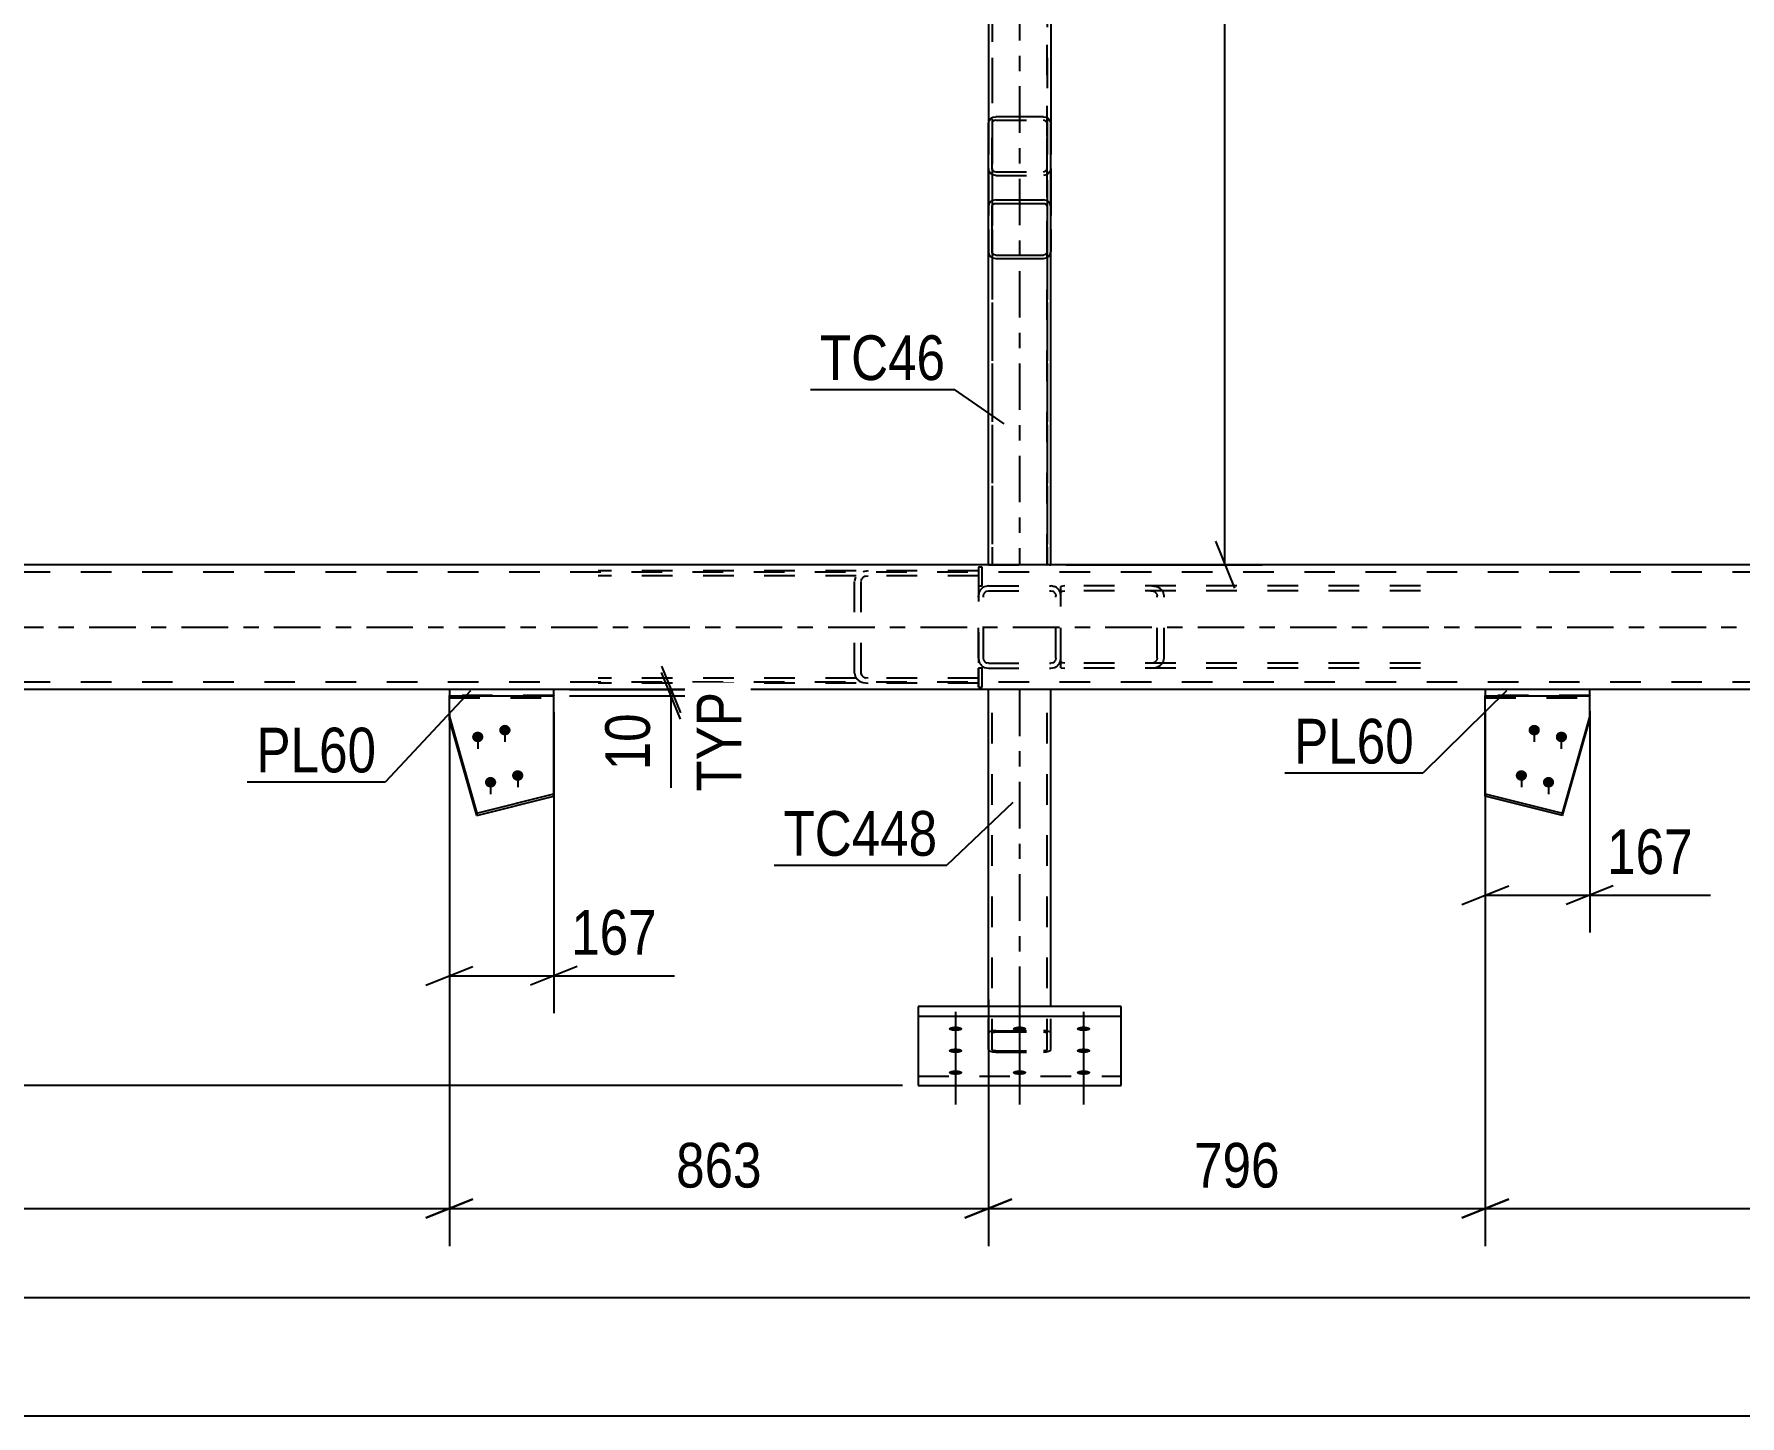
# Model space of a CAD drawing. Header units: millimetres. Extents: x -107 to 1082, y -577 to 264.
# Drawn here: x 81.6 to 190.9, y 86.5 to 175 of the extents above; entities that cross this region are included whole.
import ezdxf

# ---------------------------------------------------------------- set-up
doc = ezdxf.new("R2010")
doc.units = ezdxf.units.MM
doc.linetypes.add('DXK_LINE_DOT2', pattern=[3.9198, 1.9599, -1.9599])
doc.linetypes.add('DXK_LINE_DOT3', pattern=[5.9187, 2.979, -0.9799, 0.9799, -0.9799])
doc.styles.add('Arial Narrow', font='ARIALN.TTF', dxfattribs={"height": 0.2})

# ---------------------------------------------------------------- blocks, each defined once
blk = doc.blocks.new('Part-389677451-1934 - 1931')
at = {"color": 7, "linetype": 'DXK_LINE_DOT2'}
for p, q in [((147.67, 139.64), (147.42, 139.61)), ((147.42, 134.4), (147.42, 139.61)), ((147.42, 139.26), (147.51, 139.3)), ((147.51, 139.3), (147.67, 139.32)), ((170.46, 139.64), (147.67, 139.64)), ((170.46, 139.32), (147.67, 139.32)), ((153.5, 139.59), (153.16, 139.64)), ((153.16, 139.32), (153.33, 139.3)), ((153.57, 139.13), (153.6, 139)), ((153.6, 135), (153.6, 139)), ((154.04, 139), (153.98, 139.25)), ((154.04, 135), (154.04, 139)), ((147.51, 134.71), (147.42, 134.75)), ((147.67, 134.68), (147.51, 134.71)), ((170.46, 134.68), (147.67, 134.68)), ((153.33, 134.71), (153.16, 134.68)), ((153.6, 135), (153.57, 134.88)), ((153.98, 134.76), (154.04, 135)), ((147.42, 134.4), (147.67, 134.36)), ((170.46, 134.36), (147.67, 134.36)), ((153.16, 134.36), (153.5, 134.41))]:
    blk.add_line(p, q, dxfattribs=at)
for centre, radius, start, end in [((153.23, 138.91), 0.401, 32.4104, 75.4453), ((153.3, 138.82), 0.802, 32.4104, 75.4453), ((153.23, 135.1), 0.401, 284.5547, 327.5896), ((153.3, 135.19), 0.802, 284.5547, 327.5896)]:
    blk.add_arc(centre, radius, start, end, dxfattribs=at)
blk = doc.blocks.new('Part-389677451-2209 - 1931')
at = {"color": 7, "linetype": 'DXK_LINE_DOT2'}
for p, q in [((181.31, 132.62), (174.62, 132.62)), ((174.62, 132.62), (174.62, 132.6)), ((174.62, 132.6), (174.62, 132.62)), ((174.62, 132.46), (181.31, 132.46)), ((181.31, 132.62), (181.31, 132.6)), ((181.31, 132.6), (181.31, 132.62))]:
    blk.add_line(p, q, dxfattribs=at)
at = {"color": 2, "linetype": 'Continuous'}
for p, q in [((174.62, 126.16), (174.62, 132.6)), ((181.31, 131.09), (181.31, 132.6)), ((179.56, 125.08), (181.31, 131.26)), ((179.56, 124.92), (181.31, 131.09)), ((174.62, 126.32), (179.56, 125.08)), ((179.56, 124.92), (174.62, 126.16)), ((179.56, 125.08), (179.56, 124.92))]:
    blk.add_line(p, q, dxfattribs=at)
blk = doc.blocks.new('Part-389677451-1942 - 1931')
at = {"color": 7, "linetype": 'DXK_LINE_DOT2'}
for p, q in [((142.14, 140.6), (117.77, 140.6)), ((142.14, 140.28), (117.77, 140.28)), ((134.26, 140.21), (134.19, 139.96)), ((134.19, 134.04), (134.19, 139.96)), ((134.63, 139.96), (134.66, 140.09)), ((134.63, 134.04), (134.63, 139.96)), ((135.07, 140.6), (134.73, 140.55)), ((134.9, 140.26), (135.07, 140.28)), ((142.14, 140.6), (142.14, 133.4)), ((142.14, 133.72), (117.77, 133.72)), ((142.14, 133.4), (117.77, 133.4)), ((134.19, 134.04), (134.26, 133.8)), ((134.66, 133.92), (134.63, 134.04)), ((134.73, 133.45), (135.07, 133.4)), ((135.07, 133.72), (134.9, 133.75)), ((142.14, 133.45), (142.14, 133.4))]:
    blk.add_line(p, q, dxfattribs=at)
for centre, radius, start, end in [((135, 139.87), 0.401, 104.5547, 147.5896), ((134.94, 134.23), 0.802, 212.4104, 255.4453), ((135, 134.14), 0.401, 212.4104, 255.4453)]:
    blk.add_arc(centre, radius, start, end, dxfattribs=at)
blk = doc.blocks.new('Part-389677451-1946 - 1931')
at = {"color": 7, "linetype": 'DXK_LINE_DOT2'}
for p, q in [((142.19, 139.25), (142.14, 139)), ((142.14, 135), (142.14, 139)), ((142.46, 139), (142.48, 139.13)), ((142.46, 135), (142.46, 139)), ((142.78, 139.64), (142.53, 139.59)), ((142.65, 139.3), (142.78, 139.32)), ((142.78, 139.64), (146.78, 139.64)), ((142.78, 139.32), (146.78, 139.32)), ((147.02, 139.59), (146.78, 139.64)), ((146.78, 139.32), (146.9, 139.3)), ((147.07, 139.13), (147.1, 139)), ((147.1, 135), (147.1, 139)), ((147.42, 139), (147.37, 139.25)), ((147.42, 135), (147.42, 139)), ((142.14, 135), (142.19, 134.76)), ((142.48, 134.88), (142.46, 135)), ((142.78, 134.68), (142.65, 134.71)), ((142.78, 134.68), (146.78, 134.68)), ((146.9, 134.71), (146.78, 134.68)), ((147.1, 135), (147.07, 134.88)), ((147.37, 134.76), (147.42, 135)), ((142.53, 134.41), (142.78, 134.36)), ((142.78, 134.36), (146.78, 134.36)), ((146.78, 134.36), (147.02, 134.41))]:
    blk.add_line(p, q, dxfattribs=at)
for centre, radius, start, end in [((142.78, 139), 0.64, 112.5, 157.5), ((142.78, 139), 0.32, 112.5, 157.5), ((146.78, 139), 0.32, 22.5, 67.5), ((146.78, 139), 0.64, 22.5, 67.5), ((142.78, 135), 0.64, 202.5, 247.5), ((142.78, 135), 0.32, 202.5, 247.5), ((146.78, 135), 0.32, 292.5, 337.5), ((146.78, 135), 0.64, 292.5, 337.5)]:
    blk.add_arc(centre, radius, start, end, dxfattribs=at)
blk = doc.blocks.new('Part-389677451-1968 - 1931')
at = {"color": 2, "linetype": 'Continuous'}
for p, q in [((142.78, 112.68), (142.78, 133)), ((146.3, 133), (142.78, 133)), ((146.78, 133), (146.3, 133)), ((146.78, 112.68), (146.78, 133))]:
    blk.add_line(p, q, dxfattribs=at)
at = {"color": 7, "linetype": 'DXK_LINE_DOT2'}
for p, q in [((143.02, 109.94), (143.02, 133)), ((146.52, 133), (146.39, 133)), ((146.54, 133), (146.52, 133)), ((146.54, 109.94), (146.54, 133)), ((142.78, 109.94), (142.78, 112.68)), ((146.78, 109.94), (146.78, 112.68)), ((142.81, 111.04), (142.78, 110.98)), ((142.92, 111.09), (142.81, 111.04)), ((143.07, 111.13), (142.92, 111.09)), ((143.02, 110.98), (143.03, 111.01)), ((143.03, 111.01), (143.09, 111.04)), ((143.26, 111.14), (143.07, 111.13)), ((143.09, 111.04), (143.16, 111.05)), ((143.16, 111.05), (143.26, 111.06)), ((143.26, 111.14), (146.3, 111.14)), ((143.26, 111.06), (146.3, 111.06)), ((146.48, 111.13), (146.3, 111.14)), ((146.3, 111.06), (146.39, 111.05)), ((146.39, 111.05), (146.47, 111.04)), ((146.47, 111.04), (146.52, 111.01)), ((146.64, 111.09), (146.48, 111.13)), ((146.52, 111.01), (146.54, 110.98)), ((146.74, 111.04), (146.64, 111.09)), ((146.78, 110.98), (146.74, 111.04)), ((142.78, 109.94), (142.81, 109.87)), ((142.81, 109.87), (142.92, 109.82)), ((142.92, 109.82), (143.07, 109.79)), ((143.03, 109.91), (143.02, 109.94)), ((143.09, 109.88), (143.03, 109.91)), ((143.07, 109.79), (143.26, 109.77)), ((143.16, 109.86), (143.09, 109.88)), ((143.26, 109.86), (143.16, 109.86)), ((143.26, 109.86), (146.3, 109.86)), ((143.26, 109.77), (146.3, 109.77)), ((146.39, 109.86), (146.3, 109.86)), ((146.3, 109.77), (146.48, 109.79)), ((146.47, 109.88), (146.39, 109.86)), ((146.52, 109.91), (146.47, 109.88)), ((146.48, 109.79), (146.64, 109.82)), ((146.54, 109.94), (146.52, 109.91)), ((146.64, 109.82), (146.74, 109.87)), ((146.74, 109.87), (146.78, 109.94))]:
    blk.add_line(p, q, dxfattribs=at)
at = {"color": 7, "linetype": 'DXK_LINE_DOT3'}
blk.add_line((144.78, 133), (144.78, 110.46), dxfattribs=at)
blk = doc.blocks.new('Part-389677451-2044 - 1931')
at = {"color": 2, "linetype": 'Continuous'}
for p, q in [((151.28, 112.68), (138.28, 112.68)), ((138.28, 112.68), (138.28, 107.63)), ((151.28, 107.63), (151.28, 112.68)), ((138.28, 112.08), (151.28, 112.08)), ((138.28, 107.63), (151.28, 107.63))]:
    blk.add_line(p, q, dxfattribs=at)
at = {"color": 7, "linetype": 'DXK_LINE_DOT2'}
blk.add_line((138.28, 108.23), (151.28, 108.23), dxfattribs=at)
blk = doc.blocks.new('Part-389677451-33493 - 1931')
at = {"color": 2, "linetype": 'Continuous'}
for p, q in [((142.78, 169.25), (142.81, 169.42)), ((142.81, 169.42), (142.92, 169.57)), ((142.92, 169.57), (143.07, 169.67)), ((143.07, 169.67), (143.26, 169.7)), ((146.3, 169.7), (143.26, 169.7)), ((146.3, 169.7), (146.48, 169.67)), ((146.48, 169.67), (146.64, 169.57)), ((146.64, 169.57), (146.74, 169.42)), ((146.74, 169.42), (146.78, 169.25)), ((142.78, 163.93), (142.78, 169.25)), ((146.78, 163.93), (146.78, 169.25)), ((142.81, 164.1), (142.78, 163.93)), ((142.92, 164.25), (142.81, 164.1)), ((143.07, 164.34), (142.92, 164.25)), ((143.02, 163.93), (143.03, 164.01)), ((143.03, 164.01), (143.09, 164.09)), ((143.26, 164.38), (143.07, 164.34)), ((143.09, 164.09), (143.16, 164.14)), ((143.16, 164.14), (143.26, 164.15)), ((143.26, 164.38), (146.3, 164.38)), ((143.26, 164.15), (146.3, 164.15)), ((146.48, 164.34), (146.3, 164.38)), ((146.3, 164.15), (146.39, 164.14)), ((146.39, 164.14), (146.47, 164.09)), ((146.47, 164.09), (146.52, 164.01)), ((146.64, 164.25), (146.48, 164.34)), ((146.52, 164.01), (146.54, 163.93)), ((146.74, 164.1), (146.64, 164.25)), ((146.78, 163.93), (146.74, 164.1)), ((142.78, 161.07), (142.78, 163.93)), ((143.02, 161.07), (143.02, 163.93)), ((146.54, 163.93), (146.54, 161.07)), ((146.78, 161.07), (146.78, 163.93)), ((142.78, 161.07), (142.81, 160.9)), ((142.81, 160.9), (142.92, 160.75)), ((142.92, 160.75), (143.07, 160.65)), ((143.03, 160.98), (143.02, 161.07)), ((143.09, 160.91), (143.03, 160.98)), ((143.16, 160.86), (143.09, 160.91)), ((143.26, 160.84), (143.16, 160.86)), ((143.26, 160.84), (146.3, 160.84)), ((146.39, 160.86), (146.3, 160.84)), ((146.47, 160.91), (146.39, 160.86)), ((146.52, 160.98), (146.47, 160.91)), ((146.48, 160.65), (146.64, 160.75)), ((146.54, 161.07), (146.52, 160.98)), ((146.64, 160.75), (146.74, 160.9)), ((146.74, 160.9), (146.78, 161.07)), ((143.07, 160.65), (143.26, 160.62)), ((143.26, 160.62), (146.3, 160.62)), ((146.3, 160.62), (146.48, 160.65))]:
    blk.add_line(p, q, dxfattribs=at)
at = {"color": 7, "linetype": 'DXK_LINE_DOT2'}
for p, q in [((143.16, 169.46), (143.09, 169.41)), ((143.26, 169.48), (143.16, 169.46)), ((143.26, 169.7), (143.26, 169.7)), ((143.26, 169.48), (146.3, 169.48)), ((146.3, 169.7), (146.3, 169.7)), ((146.39, 169.46), (146.3, 169.48)), ((146.47, 169.41), (146.39, 169.46)), ((142.78, 169.25), (142.78, 166.39)), ((143.03, 169.34), (143.02, 169.25)), ((143.02, 169.25), (143.02, 163.93)), ((143.02, 166.39), (143.02, 169.25)), ((143.09, 169.41), (143.03, 169.34)), ((146.52, 169.34), (146.47, 169.41)), ((146.54, 169.25), (146.52, 169.34)), ((146.54, 169.25), (146.54, 163.93)), ((146.54, 166.39), (146.54, 169.25)), ((146.78, 169.25), (146.78, 166.39)), ((142.78, 166.39), (142.78, 161.07)), ((142.81, 166.22), (142.78, 166.39)), ((142.92, 166.08), (142.81, 166.22)), ((143.02, 166.39), (143.02, 161.07)), ((143.03, 166.31), (143.02, 166.39)), ((143.07, 166.25), (143.03, 166.31)), ((143.09, 166.24), (143.07, 166.25)), ((143.09, 166.24), (143.16, 166.19)), ((143.16, 166.19), (143.26, 166.17)), ((143.26, 166.17), (146.3, 166.17)), ((146.3, 166.17), (146.39, 166.19)), ((146.39, 166.19), (146.47, 166.24)), ((146.47, 166.24), (146.52, 166.31)), ((146.52, 166.31), (146.54, 166.39)), ((146.54, 161.07), (146.54, 166.39)), ((146.74, 166.22), (146.64, 166.08)), ((146.78, 166.39), (146.74, 166.22)), ((146.78, 166.39), (146.78, 161.07)), ((143.07, 165.98), (142.92, 166.08)), ((143.26, 165.94), (143.07, 165.98)), ((143.26, 165.94), (146.3, 165.94)), ((146.48, 165.98), (146.3, 165.94)), ((146.64, 166.08), (146.48, 165.98))]:
    blk.add_line(p, q, dxfattribs=at)
blk = doc.blocks.new('Part-389677451-2042 - 1931')
at = {"color": 2, "linetype": 'Continuous'}
for p, q in [((142.81, 220.71), (142.92, 220.86)), ((142.92, 220.86), (143.07, 220.97)), ((143.07, 220.97), (143.26, 221)), ((143.26, 221), (146.3, 221)), ((146.3, 221), (146.48, 220.97)), ((146.48, 220.97), (146.64, 220.86)), ((146.64, 220.86), (146.74, 220.71)), ((142.78, 220.52), (142.81, 220.71)), ((142.78, 220.52), (142.78, 219.81)), ((146.74, 220.71), (146.78, 220.52)), ((146.78, 220.52), (146.78, 219.81)), ((142.78, 207.39), (142.78, 192.74)), ((146.78, 207.39), (146.78, 192.74)), ((142.78, 180.33), (142.78, 169.25)), ((146.78, 180.33), (146.78, 169.25)), ((142.78, 141), (142.78, 161.07)), ((146.78, 141), (146.78, 161.07)), ((146.74, 141), (142.78, 141)), ((146.78, 141), (146.74, 141))]:
    blk.add_line(p, q, dxfattribs=at)
at = {"color": 7, "linetype": 'DXK_LINE_DOT2'}
for p, q in [((142.78, 219.81), (142.78, 207.39)), ((143.03, 220.62), (143.02, 220.52)), ((143.02, 220.52), (143.02, 141)), ((143.09, 220.69), (143.03, 220.62)), ((143.16, 220.75), (143.09, 220.69)), ((143.26, 220.76), (143.16, 220.75)), ((143.26, 220.76), (146.3, 220.76)), ((146.39, 220.75), (146.3, 220.76)), ((146.47, 220.69), (146.39, 220.75)), ((146.52, 220.62), (146.47, 220.69)), ((146.54, 220.52), (146.52, 220.62)), ((146.54, 220.52), (146.54, 141)), ((146.78, 219.81), (146.78, 207.39)), ((142.81, 217.3), (142.78, 217.48)), ((142.92, 217.14), (142.81, 217.3)), ((143.07, 217.04), (142.92, 217.14)), ((143.02, 217.48), (143.03, 217.39)), ((143.03, 217.39), (143.09, 217.31)), ((143.26, 217), (143.07, 217.04)), ((143.09, 217.31), (143.16, 217.26)), ((143.16, 217.26), (143.26, 217.24)), ((143.26, 217.24), (146.3, 217.24)), ((143.26, 217), (146.3, 217)), ((146.3, 217.24), (146.39, 217.26)), ((146.48, 217.04), (146.3, 217)), ((146.39, 217.26), (146.47, 217.31)), ((146.47, 217.31), (146.52, 217.39)), ((146.64, 217.14), (146.48, 217.04)), ((146.52, 217.39), (146.54, 217.48)), ((146.74, 217.3), (146.64, 217.14)), ((146.78, 217.48), (146.74, 217.3)), ((142.78, 192.74), (142.78, 180.33)), ((146.78, 192.74), (146.78, 180.33)), ((143.02, 192.14), (143.02, 141)), ((146.54, 141), (146.54, 184.51)), ((142.78, 169.25), (142.78, 161.07)), ((146.78, 169.25), (146.78, 161.07)), ((146.52, 141), (146.54, 141))]:
    blk.add_line(p, q, dxfattribs=at)
at = {"color": 7, "linetype": 'DXK_LINE_DOT3'}
blk.add_line((144.78, 219), (144.78, 141), dxfattribs=at)
blk = doc.blocks.new('Part-389677451-2047 - 1931')
at = {"color": 2, "linetype": 'Continuous'}
for p, q in [((174.62, 133), (174.62, 132.6)), ((181.31, 133), (174.62, 133)), ((174.62, 132.6), (181.31, 132.6)), ((181.31, 132.6), (181.31, 133))]:
    blk.add_line(p, q, dxfattribs=at)
blk = doc.blocks.new('Part-389677451-2092 - 1931')
at = {"color": 7, "linetype": 'DXK_LINE_DOT2'}
for p, q in [((142.38, 134.36), (142.14, 134.36)), ((142.14, 133.16), (142.14, 134.36)), ((142.14, 134.36), (142.14, 133.16)), ((142.38, 133.16), (142.38, 134.36)), ((142.38, 133.16), (142.38, 134.36)), ((142.14, 133.16), (142.38, 133.16))]:
    blk.add_line(p, q, dxfattribs=at)
blk = doc.blocks.new('Part-389677451-2093 - 1931')
at = {"color": 7, "linetype": 'DXK_LINE_DOT2'}
for p, q in [((142.38, 140.84), (142.14, 140.84)), ((142.14, 140.84), (142.14, 139.64)), ((142.14, 140.84), (142.14, 139.64)), ((142.38, 139.64), (142.38, 140.84)), ((142.38, 139.64), (142.38, 140.84)), ((142.14, 139.64), (142.38, 139.64))]:
    blk.add_line(p, q, dxfattribs=at)
blk = doc.blocks.new('Part-389677451-2111 - 1931')
at = {"color": 2, "linetype": 'Continuous'}
for p, q in [((142.78, 141), (14.14, 141)), ((382.78, 141), (146.78, 141)), ((108.24, 133), (14.14, 133)), ((142.78, 133), (114.93, 133)), ((174.62, 133), (146.78, 133)), ((348.24, 133), (181.31, 133))]:
    blk.add_line(p, q, dxfattribs=at)
at = {"color": 7, "linetype": 'DXK_LINE_DOT2'}
for p, q in [((146.78, 141), (142.78, 141)), ((639.28, 140.52), (14.14, 140.52)), ((639.28, 133.48), (14.14, 133.48)), ((114.93, 133), (108.24, 133)), ((146.78, 133), (142.78, 133)), ((181.31, 133), (174.62, 133))]:
    blk.add_line(p, q, dxfattribs=at)
at = {"color": 7, "linetype": 'DXK_LINE_DOT3'}
blk.add_line((14.14, 137), (639.28, 137), dxfattribs=at)
blk = doc.blocks.new('Part-389677451-2192 - 1931')
at = {"color": 7, "linetype": 'DXK_LINE_DOT2'}
for p, q in [((114.93, 132.62), (108.24, 132.62)), ((108.24, 132.62), (108.24, 132.6)), ((108.24, 132.6), (108.24, 132.62)), ((108.24, 132.46), (114.93, 132.46)), ((114.93, 132.62), (114.93, 132.6)), ((114.93, 132.6), (114.93, 132.62))]:
    blk.add_line(p, q, dxfattribs=at)
at = {"color": 2, "linetype": 'Continuous'}
for p, q in [((108.24, 131.09), (108.24, 132.6)), ((114.93, 126.16), (114.93, 132.6)), ((108.24, 131.26), (109.99, 125.08)), ((109.99, 124.92), (108.24, 131.09)), ((109.99, 125.08), (114.93, 126.32)), ((109.99, 124.92), (114.93, 126.16)), ((109.99, 125.08), (109.99, 124.92))]:
    blk.add_line(p, q, dxfattribs=at)
blk = doc.blocks.new('Bolt-389677451-2226 - 1931')
at = {"linetype": 'Continuous'}
for points in [[(140.68, 111.41), (140.77, 111.41), (140.85, 111.4), (140.93, 111.38), (141, 111.36), (141.06, 111.33), (141.09, 111.3), (141.11, 111.27), (141.11, 111.24), (141.09, 111.21), (141.06, 111.18), (141, 111.16), (140.93, 111.14), (140.85, 111.12), (140.77, 111.11), (140.68, 111.11), (140.58, 111.11), (140.5, 111.12), (140.42, 111.14), (140.35, 111.16), (140.29, 111.18), (140.26, 111.21), (140.24, 111.24), (140.24, 111.27), (140.26, 111.3), (140.29, 111.33), (140.35, 111.36), (140.42, 111.38), (140.5, 111.4), (140.58, 111.41)], [(144.78, 111.41), (144.87, 111.41), (144.95, 111.4), (145.03, 111.38), (145.1, 111.36), (145.16, 111.33), (145.19, 111.3), (145.21, 111.27), (145.21, 111.24), (145.19, 111.21), (145.16, 111.18), (145.1, 111.16), (145.03, 111.14), (144.95, 111.12), (144.87, 111.11), (144.78, 111.11), (144.68, 111.11), (144.6, 111.12), (144.52, 111.14), (144.45, 111.16), (144.39, 111.18), (144.36, 111.21), (144.34, 111.24), (144.34, 111.27), (144.36, 111.3), (144.39, 111.33), (144.45, 111.36), (144.52, 111.38), (144.6, 111.4), (144.68, 111.41)], [(148.88, 111.41), (148.97, 111.41), (149.05, 111.4), (149.13, 111.38), (149.2, 111.36), (149.26, 111.33), (149.29, 111.3), (149.31, 111.27), (149.31, 111.24), (149.29, 111.21), (149.26, 111.18), (149.2, 111.16), (149.13, 111.14), (149.05, 111.12), (148.97, 111.11), (148.88, 111.11), (148.78, 111.11), (148.7, 111.12), (148.62, 111.14), (148.55, 111.16), (148.49, 111.18), (148.46, 111.21), (148.44, 111.24), (148.44, 111.27), (148.46, 111.3), (148.49, 111.33), (148.55, 111.36), (148.62, 111.38), (148.7, 111.4), (148.78, 111.41)], [(140.68, 110.01), (140.77, 110), (140.85, 109.99), (140.93, 109.98), (141, 109.96), (141.06, 109.93), (141.09, 109.9), (141.11, 109.87), (141.11, 109.84), (141.09, 109.81), (141.06, 109.78), (141, 109.76), (140.93, 109.73), (140.85, 109.72), (140.77, 109.71), (140.68, 109.71), (140.58, 109.71), (140.5, 109.72), (140.42, 109.73), (140.35, 109.76), (140.29, 109.78), (140.26, 109.81), (140.24, 109.84), (140.24, 109.87), (140.26, 109.9), (140.29, 109.93), (140.35, 109.96), (140.42, 109.98), (140.5, 109.99), (140.58, 110)], [(148.88, 110.01), (148.97, 110), (149.05, 109.99), (149.13, 109.98), (149.2, 109.96), (149.26, 109.93), (149.29, 109.9), (149.31, 109.87), (149.31, 109.84), (149.29, 109.81), (149.26, 109.78), (149.2, 109.76), (149.13, 109.73), (149.05, 109.72), (148.97, 109.71), (148.88, 109.71), (148.78, 109.71), (148.7, 109.72), (148.62, 109.73), (148.55, 109.76), (148.49, 109.78), (148.46, 109.81), (148.44, 109.84), (148.44, 109.87), (148.46, 109.9), (148.49, 109.93), (148.55, 109.96), (148.62, 109.98), (148.7, 109.99), (148.78, 110)], [(140.68, 108.6), (140.77, 108.6), (140.85, 108.59), (140.93, 108.58), (141, 108.55), (141.06, 108.53), (141.09, 108.5), (141.11, 108.47), (141.11, 108.44), (141.09, 108.41), (141.06, 108.38), (141, 108.35), (140.93, 108.33), (140.85, 108.32), (140.77, 108.31), (140.68, 108.3), (140.58, 108.31), (140.5, 108.32), (140.42, 108.33), (140.35, 108.35), (140.29, 108.38), (140.26, 108.41), (140.24, 108.44), (140.24, 108.47), (140.26, 108.5), (140.29, 108.53), (140.35, 108.55), (140.42, 108.58), (140.5, 108.59), (140.58, 108.6)], [(144.78, 108.6), (144.87, 108.6), (144.95, 108.59), (145.03, 108.58), (145.1, 108.55), (145.16, 108.53), (145.19, 108.5), (145.21, 108.47), (145.21, 108.44), (145.19, 108.41), (145.16, 108.38), (145.1, 108.35), (145.03, 108.33), (144.95, 108.32), (144.87, 108.31), (144.78, 108.3), (144.68, 108.31), (144.6, 108.32), (144.52, 108.33), (144.45, 108.35), (144.39, 108.38), (144.36, 108.41), (144.34, 108.44), (144.34, 108.47), (144.36, 108.5), (144.39, 108.53), (144.45, 108.55), (144.52, 108.58), (144.6, 108.59), (144.68, 108.6)], [(148.88, 108.6), (148.97, 108.6), (149.05, 108.59), (149.13, 108.58), (149.2, 108.55), (149.26, 108.53), (149.29, 108.5), (149.31, 108.47), (149.31, 108.44), (149.29, 108.41), (149.26, 108.38), (149.2, 108.35), (149.13, 108.33), (149.05, 108.32), (148.97, 108.31), (148.88, 108.3), (148.78, 108.31), (148.7, 108.32), (148.62, 108.33), (148.55, 108.35), (148.49, 108.38), (148.46, 108.41), (148.44, 108.44), (148.44, 108.47), (148.46, 108.5), (148.49, 108.53), (148.55, 108.55), (148.62, 108.58), (148.7, 108.59), (148.78, 108.6)]]:
    blk.add_hatch(color=1, dxfattribs=at).paths.add_polyline_path(points)
at = {"color": 1, "linetype": 'Continuous'}
for p, q in [((140.68, 112.35), (140.68, 109.23)), ((144.78, 112.35), (144.78, 109.23)), ((148.88, 112.35), (148.88, 109.23)), ((140.68, 110.95), (140.68, 107.83)), ((148.88, 110.95), (148.88, 107.83)), ((140.68, 109.54), (140.68, 106.42)), ((144.78, 109.54), (144.78, 106.42)), ((148.88, 109.54), (148.88, 106.42))]:
    blk.add_line(p, q, dxfattribs=at)
blk = doc.blocks.new('Bolt-389677451-2228 - 1931')
at = {"linetype": 'Continuous'}
for points in [[(110.06, 129.62), (109.98, 129.63), (109.91, 129.65), (109.85, 129.69), (109.79, 129.74), (109.75, 129.79), (109.72, 129.86), (109.7, 129.93), (109.7, 130), (109.72, 130.07), (109.75, 130.13), (109.79, 130.19), (109.85, 130.24), (109.91, 130.27), (109.98, 130.29), (110.06, 130.3), (110.13, 130.29), (110.2, 130.27), (110.27, 130.24), (110.33, 130.19), (110.37, 130.13), (110.4, 130.07), (110.42, 130), (110.42, 129.93), (110.4, 129.86), (110.37, 129.79), (110.33, 129.74), (110.27, 129.69), (110.2, 129.65), (110.13, 129.63)], [(111.8, 130.06), (111.72, 130.07), (111.65, 130.09), (111.59, 130.12), (111.53, 130.17), (111.49, 130.23), (111.45, 130.29), (111.44, 130.36), (111.44, 130.43), (111.45, 130.5), (111.49, 130.57), (111.53, 130.62), (111.59, 130.67), (111.65, 130.71), (111.72, 130.73), (111.8, 130.74), (111.87, 130.73), (111.94, 130.71), (112.01, 130.67), (112.06, 130.62), (112.11, 130.57), (112.14, 130.5), (112.16, 130.43), (112.16, 130.36), (112.14, 130.29), (112.11, 130.23), (112.06, 130.17), (112.01, 130.12), (111.94, 130.09), (111.87, 130.07)], [(110.88, 126.72), (110.81, 126.73), (110.73, 126.75), (110.67, 126.78), (110.61, 126.83), (110.57, 126.89), (110.54, 126.95), (110.52, 127.02), (110.52, 127.09), (110.54, 127.16), (110.57, 127.23), (110.61, 127.28), (110.67, 127.33), (110.73, 127.37), (110.81, 127.39), (110.88, 127.39), (110.96, 127.39), (111.03, 127.37), (111.09, 127.33), (111.15, 127.28), (111.19, 127.23), (111.22, 127.16), (111.24, 127.09), (111.24, 127.02), (111.22, 126.95), (111.19, 126.89), (111.15, 126.83), (111.09, 126.78), (111.03, 126.75), (110.96, 126.73)], [(112.62, 127.15), (112.54, 127.16), (112.47, 127.18), (112.41, 127.22), (112.35, 127.26), (112.31, 127.32), (112.28, 127.39), (112.26, 127.46), (112.26, 127.53), (112.28, 127.6), (112.31, 127.66), (112.35, 127.72), (112.41, 127.76), (112.47, 127.8), (112.54, 127.82), (112.62, 127.83), (112.69, 127.82), (112.77, 127.8), (112.83, 127.76), (112.89, 127.72), (112.93, 127.66), (112.96, 127.6), (112.98, 127.53), (112.98, 127.46), (112.96, 127.39), (112.93, 127.32), (112.89, 127.26), (112.83, 127.22), (112.77, 127.18), (112.69, 127.16)]]:
    blk.add_hatch(color=1, dxfattribs=at).paths.add_polyline_path(points)
at = {"color": 1, "linetype": 'Continuous'}
for p, q in [((110.06, 130.24), (110.06, 129.21)), ((111.8, 130.67), (111.8, 129.64)), ((110.88, 127.33), (110.88, 126.3)), ((112.62, 127.76), (112.62, 126.74))]:
    blk.add_line(p, q, dxfattribs=at)
blk = doc.blocks.new('Bolt-389677451-2229 - 1931')
at = {"linetype": 'Continuous'}
for points in [[(177.75, 130.06), (177.68, 130.07), (177.61, 130.09), (177.54, 130.12), (177.49, 130.17), (177.44, 130.23), (177.41, 130.29), (177.4, 130.36), (177.4, 130.43), (177.41, 130.5), (177.44, 130.57), (177.49, 130.62), (177.54, 130.67), (177.61, 130.71), (177.68, 130.73), (177.75, 130.74), (177.83, 130.73), (177.9, 130.71), (177.97, 130.67), (178.02, 130.62), (178.07, 130.57), (178.1, 130.5), (178.11, 130.43), (178.11, 130.36), (178.1, 130.29), (178.07, 130.23), (178.02, 130.17), (177.97, 130.12), (177.9, 130.09), (177.83, 130.07)], [(179.49, 129.62), (179.42, 129.63), (179.35, 129.65), (179.28, 129.69), (179.23, 129.74), (179.18, 129.79), (179.15, 129.86), (179.14, 129.93), (179.14, 130), (179.15, 130.07), (179.18, 130.13), (179.23, 130.19), (179.28, 130.24), (179.35, 130.27), (179.42, 130.29), (179.49, 130.3), (179.57, 130.29), (179.64, 130.27), (179.71, 130.24), (179.76, 130.19), (179.81, 130.13), (179.84, 130.07), (179.85, 130), (179.85, 129.93), (179.84, 129.86), (179.81, 129.79), (179.76, 129.74), (179.71, 129.69), (179.64, 129.65), (179.57, 129.63)], [(176.93, 127.15), (176.86, 127.16), (176.78, 127.18), (176.72, 127.22), (176.66, 127.26), (176.62, 127.32), (176.59, 127.39), (176.57, 127.46), (176.57, 127.53), (176.59, 127.6), (176.62, 127.66), (176.66, 127.72), (176.72, 127.76), (176.78, 127.8), (176.86, 127.82), (176.93, 127.83), (177.01, 127.82), (177.08, 127.8), (177.14, 127.76), (177.2, 127.72), (177.24, 127.66), (177.27, 127.6), (177.29, 127.53), (177.29, 127.46), (177.27, 127.39), (177.24, 127.32), (177.2, 127.26), (177.14, 127.22), (177.08, 127.18), (177.01, 127.16)], [(178.67, 126.72), (178.6, 126.73), (178.52, 126.75), (178.46, 126.78), (178.4, 126.83), (178.36, 126.89), (178.33, 126.95), (178.31, 127.02), (178.31, 127.09), (178.33, 127.16), (178.36, 127.23), (178.4, 127.28), (178.46, 127.33), (178.52, 127.37), (178.6, 127.39), (178.67, 127.39), (178.75, 127.39), (178.82, 127.37), (178.88, 127.33), (178.94, 127.28), (178.98, 127.23), (179.01, 127.16), (179.03, 127.09), (179.03, 127.02), (179.01, 126.95), (178.98, 126.89), (178.94, 126.83), (178.88, 126.78), (178.82, 126.75), (178.75, 126.73)]]:
    blk.add_hatch(color=1, dxfattribs=at).paths.add_polyline_path(points)
at = {"color": 1, "linetype": 'Continuous'}
for p, q in [((177.75, 130.67), (177.75, 129.64)), ((179.49, 130.24), (179.49, 129.21)), ((176.93, 127.76), (176.93, 126.74)), ((178.67, 127.33), (178.67, 126.3))]:
    blk.add_line(p, q, dxfattribs=at)
blk = doc.blocks.new('Part-389677451-2263 - 1931')
at = {"color": 7, "linetype": 'DXK_LINE_DOT2'}
for p, q in [((142.78, 141), (142.78, 159.95)), ((143.02, 159.95), (143.02, 141)), ((146.54, 159.95), (146.54, 141)), ((146.78, 141), (146.78, 159.95)), ((142.78, 141), (146.78, 141))]:
    blk.add_line(p, q, dxfattribs=at)
blk = doc.blocks.new('Part-389677451-2267 - 1931')
at = {"color": 2, "linetype": 'Continuous'}
for p, q in [((108.24, 133), (108.24, 132.6)), ((114.93, 133), (108.24, 133)), ((108.24, 132.6), (114.93, 132.6)), ((114.93, 132.6), (114.93, 133))]:
    blk.add_line(p, q, dxfattribs=at)
blk = doc.blocks.new('StraightDimension-389677451-15199 - 1931')
at = {"color": 7, "linetype": 'Continuous'}
for p, q in [((108.24, 131.6), (108.24, 112.26)), ((114.93, 131.54), (114.93, 112.26)), ((106.74, 114.06), (109.74, 115.26)), ((116.43, 115.26), (113.43, 114.06)), ((108.24, 114.66), (114.93, 114.66)), ((114.93, 114.66), (122.66, 114.66)), ((114.93, 114.66), (122.66, 114.66))]:
    blk.add_line(p, q, dxfattribs=at)
at = {"color": 0}
blk.add_wipeout([(122.14, 115.41), (122.14, 119.61), (115.45, 119.61), (115.45, 115.41)], dxfattribs=at)
at = {"color": 3, "style": 'Arial Narrow'}
blk.add_text('167', height=2.863, dxfattribs=at).set_placement((116.05, 116.01))
blk = doc.blocks.new('StraightDimension-389677451-42685 - 1931')
at = {"color": 7, "linetype": 'Continuous'}
for p, q in [((108.24, 130.18), (108.24, 97.34)), ((142.78, 113.14), (142.78, 97.34)), ((109.74, 100.34), (106.74, 99.14)), ((108.24, 99.74), (142.78, 99.74)), ((141.28, 99.14), (144.28, 100.34))]:
    blk.add_line(p, q, dxfattribs=at)
at = {"color": 0}
blk.add_wipeout([(128.85, 100.49), (128.85, 104.69), (122.17, 104.69), (122.17, 100.49)], dxfattribs=at)
at = {"color": 3, "style": 'Arial Narrow'}
blk.add_text('863', height=2.863, dxfattribs=at).set_placement((122.77, 101.09))
blk = doc.blocks.new('StraightDimension-389677451-42686 - 1931')
at = {"color": 7, "linetype": 'Continuous'}
for p, q in [((108.24, 130.18), (108.24, 97.34)), ((1.24, 99.74), (108.24, 99.74)), ((106.74, 99.14), (109.74, 100.34))]:
    blk.add_line(p, q, dxfattribs=at)
blk = doc.blocks.new('StraightDimension-389677451-42380 - 1931')
at = {"color": 7, "linetype": 'Continuous'}
for p, q in [((121.84, 134.5), (123.04, 131.5)), ((123.04, 131.1), (121.84, 134.1)), ((115.93, 133), (124.84, 133)), ((115.93, 132.6), (124.84, 132.6)), ((122.44, 132.6), (122.44, 133)), ((122.44, 132.6), (122.44, 126.7)), ((122.44, 132.6), (122.44, 126.7))]:
    blk.add_line(p, q, dxfattribs=at)
at = {"color": 0, "linetype": 'Continuous'}
blk.add_wipeout([(127.54, 133.45), (123.34, 133.45), (123.34, 125.86), (127.54, 125.86)], dxfattribs=at)
at = {"color": 0}
blk.add_wipeout([(121.69, 132.08), (117.49, 132.08), (117.49, 127.22), (121.69, 127.22)], dxfattribs=at)
at = {"color": 3, "linetype": 'Continuous', "style": 'Arial Narrow'}
blk.add_text('TYP', height=2.863, rotation=90.0002, dxfattribs=at).set_placement((126.94, 126.46))
at = {"color": 3, "style": 'Arial Narrow'}
blk.add_text('10', height=2.863, rotation=90.0002, dxfattribs=at).set_placement((121.09, 127.82))
blk = doc.blocks.new('StraightDimension-389677451-14548 - 1931')
at = {"color": 7, "linetype": 'Continuous'}
blk.add_line((1.24, 94.04), (668.53, 94.04), dxfattribs=at)
blk = doc.blocks.new('StraightDimension-389677451-14973 - 1931')
at = {"color": 7, "linetype": 'Continuous'}
blk.add_line((0.24, 86.46), (669.53, 86.46), dxfattribs=at)
blk = doc.blocks.new('StraightDimension-389677451-15209 - 1931')
at = {"color": 7, "linetype": 'Continuous'}
for p, q in [((174.62, 131.6), (174.62, 117.43)), ((181.31, 131.62), (181.31, 117.43)), ((173.12, 119.23), (176.12, 120.43)), ((182.81, 120.43), (179.81, 119.23)), ((174.62, 119.83), (181.31, 119.83)), ((181.31, 119.83), (189.04, 119.83)), ((181.31, 119.83), (189.04, 119.83))]:
    blk.add_line(p, q, dxfattribs=at)
at = {"color": 0}
blk.add_wipeout([(188.52, 120.58), (188.52, 124.78), (181.83, 124.78), (181.83, 120.58)], dxfattribs=at)
at = {"color": 3, "style": 'Arial Narrow'}
blk.add_text('167', height=2.863, dxfattribs=at).set_placement((182.43, 121.18))
blk = doc.blocks.new('StraightDimension-389677451-15319 - 1931')
at = {"color": 7, "linetype": 'Continuous'}
for p, q in [((158.54, 219.5), (157.34, 222.5)), ((147.3, 221), (160.34, 221)), ((157.94, 141), (157.94, 221)), ((157.34, 142.5), (158.54, 139.5)), ((147.74, 141), (160.34, 141))]:
    blk.add_line(p, q, dxfattribs=at)
at = {"color": 0}
blk.add_wipeout([(157.19, 185.26), (152.99, 185.26), (152.99, 176.75), (157.19, 176.75)], dxfattribs=at)
at = {"color": 3, "style": 'Arial Narrow'}
blk.add_text('2000', height=2.863, rotation=90.0002, dxfattribs=at).set_placement((156.59, 177.35))
blk = doc.blocks.new('StraightDimension-389677451-29409 - 1931')
at = {"color": 7, "linetype": 'Continuous'}
blk.add_line((137.28, 107.63), (-24.73, 107.63), dxfattribs=at)
blk = doc.blocks.new('StraightDimension-389677451-42683 - 1931')
at = {"color": 7, "linetype": 'Continuous'}
for p, q in [((174.62, 131.54), (174.62, 97.34)), ((176.12, 100.34), (173.12, 99.14)), ((174.62, 99.74), (348.24, 99.74))]:
    blk.add_line(p, q, dxfattribs=at)
blk = doc.blocks.new('StraightDimension-389677451-42684 - 1931')
at = {"color": 7, "linetype": 'Continuous'}
for p, q in [((174.62, 131.54), (174.62, 97.34)), ((142.78, 113.14), (142.78, 97.34)), ((144.28, 100.34), (141.28, 99.14)), ((142.78, 99.74), (174.62, 99.74)), ((173.12, 99.14), (176.12, 100.34))]:
    blk.add_line(p, q, dxfattribs=at)
at = {"color": 0}
blk.add_wipeout([(162.04, 100.49), (162.04, 104.69), (155.36, 104.69), (155.36, 100.49)], dxfattribs=at)
at = {"color": 3, "style": 'Arial Narrow'}
blk.add_text('796', height=2.863, dxfattribs=at).set_placement((155.96, 101.09))
blk = doc.blocks.new('Mark-389677451-1964 - 1931')
at = {"color": 30, "linetype": 'Continuous'}
for p in [(144.35, 125.76), (129.05, 121.75)]:
    blk.add_line(p, (140.12, 121.75), dxfattribs=at)
at = {"color": 0}
blk.add_wipeout([(139.52, 122.35), (139.52, 125.35), (129.65, 125.35), (129.65, 122.35)], dxfattribs=at)
blk.add_wipeout([(139.52, 122.35), (139.52, 125.35), (129.65, 125.35), (129.65, 122.35)], dxfattribs=at)
at = {"color": 3, "style": 'Arial Narrow'}
blk.add_text('TC448', height=2.863, dxfattribs=at).set_placement((129.65, 122.35))
blk = doc.blocks.new('Mark-389677451-2038 - 1931')
at = {"color": 30, "linetype": 'Continuous'}
for p in [(131.38, 152.23), (143.8, 150.02)]:
    blk.add_line(p, (140.61, 152.23), dxfattribs=at)
at = {"color": 0}
blk.add_wipeout([(140.01, 152.83), (140.01, 155.83), (131.98, 155.83), (131.98, 152.83)], dxfattribs=at)
blk.add_wipeout([(140.01, 152.83), (140.01, 155.83), (131.98, 155.83), (131.98, 152.83)], dxfattribs=at)
at = {"color": 3, "style": 'Arial Narrow'}
blk.add_text('TC46', height=2.863, dxfattribs=at).set_placement((131.98, 152.83))
blk = doc.blocks.new('Mark-389677451-15358 - 1931')
at = {"color": 30, "linetype": 'Continuous'}
for p in [(175.97, 132.91), (161.77, 127.66)]:
    blk.add_line(p, (170.64, 127.66), dxfattribs=at)
at = {"color": 0}
blk.add_wipeout([(170.04, 128.26), (170.04, 131.26), (162.37, 131.26), (162.37, 128.26)], dxfattribs=at)
blk.add_wipeout([(170.04, 128.26), (170.04, 131.26), (162.37, 131.26), (162.37, 128.26)], dxfattribs=at)
at = {"color": 3, "style": 'Arial Narrow'}
blk.add_text('PL60', height=2.863, dxfattribs=at).set_placement((162.37, 128.26))
blk = doc.blocks.new('Mark-389677451-15367 - 1931')
at = {"color": 30, "linetype": 'Continuous'}
for p in [(109.59, 132.91), (95.28, 127.09)]:
    blk.add_line(p, (104.15, 127.09), dxfattribs=at)
at = {"color": 0}
blk.add_wipeout([(103.55, 127.69), (103.55, 130.69), (95.88, 130.69), (95.88, 127.69)], dxfattribs=at)
blk.add_wipeout([(103.55, 127.69), (103.55, 130.69), (95.88, 130.69), (95.88, 127.69)], dxfattribs=at)
at = {"color": 3, "style": 'Arial Narrow'}
blk.add_text('PL60', height=2.863, dxfattribs=at).set_placement((95.88, 127.69))

msp = doc.modelspace()

# ---------------------------------------------------------------- block references
for name in ['Part-389677451-2042 - 1931', 'Part-389677451-33493 - 1931', 'Part-389677451-2263 - 1931', 'Part-389677451-2111 - 1931', 'Part-389677451-1942 - 1931', 'Part-389677451-2093 - 1931', 'Part-389677451-1946 - 1931', 'Part-389677451-1934 - 1931', 'Part-389677451-2092 - 1931', 'Part-389677451-2267 - 1931', 'Part-389677451-2192 - 1931', 'Part-389677451-1968 - 1931', 'Part-389677451-2047 - 1931', 'Part-389677451-2209 - 1931', 'Bolt-389677451-2228 - 1931', 'Bolt-389677451-2229 - 1931', 'Part-389677451-2044 - 1931', 'Bolt-389677451-2226 - 1931']:
    msp.add_blockref(name, (0, 0))

# ---------------------------------------------------------------- next in the draw order: block references
for name in ['StraightDimension-389677451-15319 - 1931', 'StraightDimension-389677451-15199 - 1931']:
    msp.add_blockref(name, (0, 0))

# ---------------------------------------------------------------- next in the draw order: block references
msp.add_blockref('StraightDimension-389677451-42685 - 1931', (0, 0))

# ---------------------------------------------------------------- next in the draw order: block references
for name in ['StraightDimension-389677451-42380 - 1931', 'StraightDimension-389677451-42686 - 1931']:
    msp.add_blockref(name, (0, 0))

# ---------------------------------------------------------------- next in the draw order: block references
msp.add_blockref('StraightDimension-389677451-14548 - 1931', (0, 0))

# ---------------------------------------------------------------- next in the draw order: block references
msp.add_blockref('StraightDimension-389677451-14973 - 1931', (0, 0))

# ---------------------------------------------------------------- next in the draw order: block references
for name in ['StraightDimension-389677451-29409 - 1931', 'StraightDimension-389677451-15209 - 1931']:
    msp.add_blockref(name, (0, 0))

# ---------------------------------------------------------------- next in the draw order: block references
for name in ['Mark-389677451-2038 - 1931', 'Mark-389677451-15367 - 1931', 'StraightDimension-389677451-42683 - 1931']:
    msp.add_blockref(name, (0, 0))

# ---------------------------------------------------------------- next in the draw order: block references
msp.add_blockref('StraightDimension-389677451-42684 - 1931', (0, 0))

# ---------------------------------------------------------------- next in the draw order: block references
for name in ['Mark-389677451-15358 - 1931', 'Mark-389677451-1964 - 1931']:
    msp.add_blockref(name, (0, 0))

doc.saveas('drawing.dxf')
